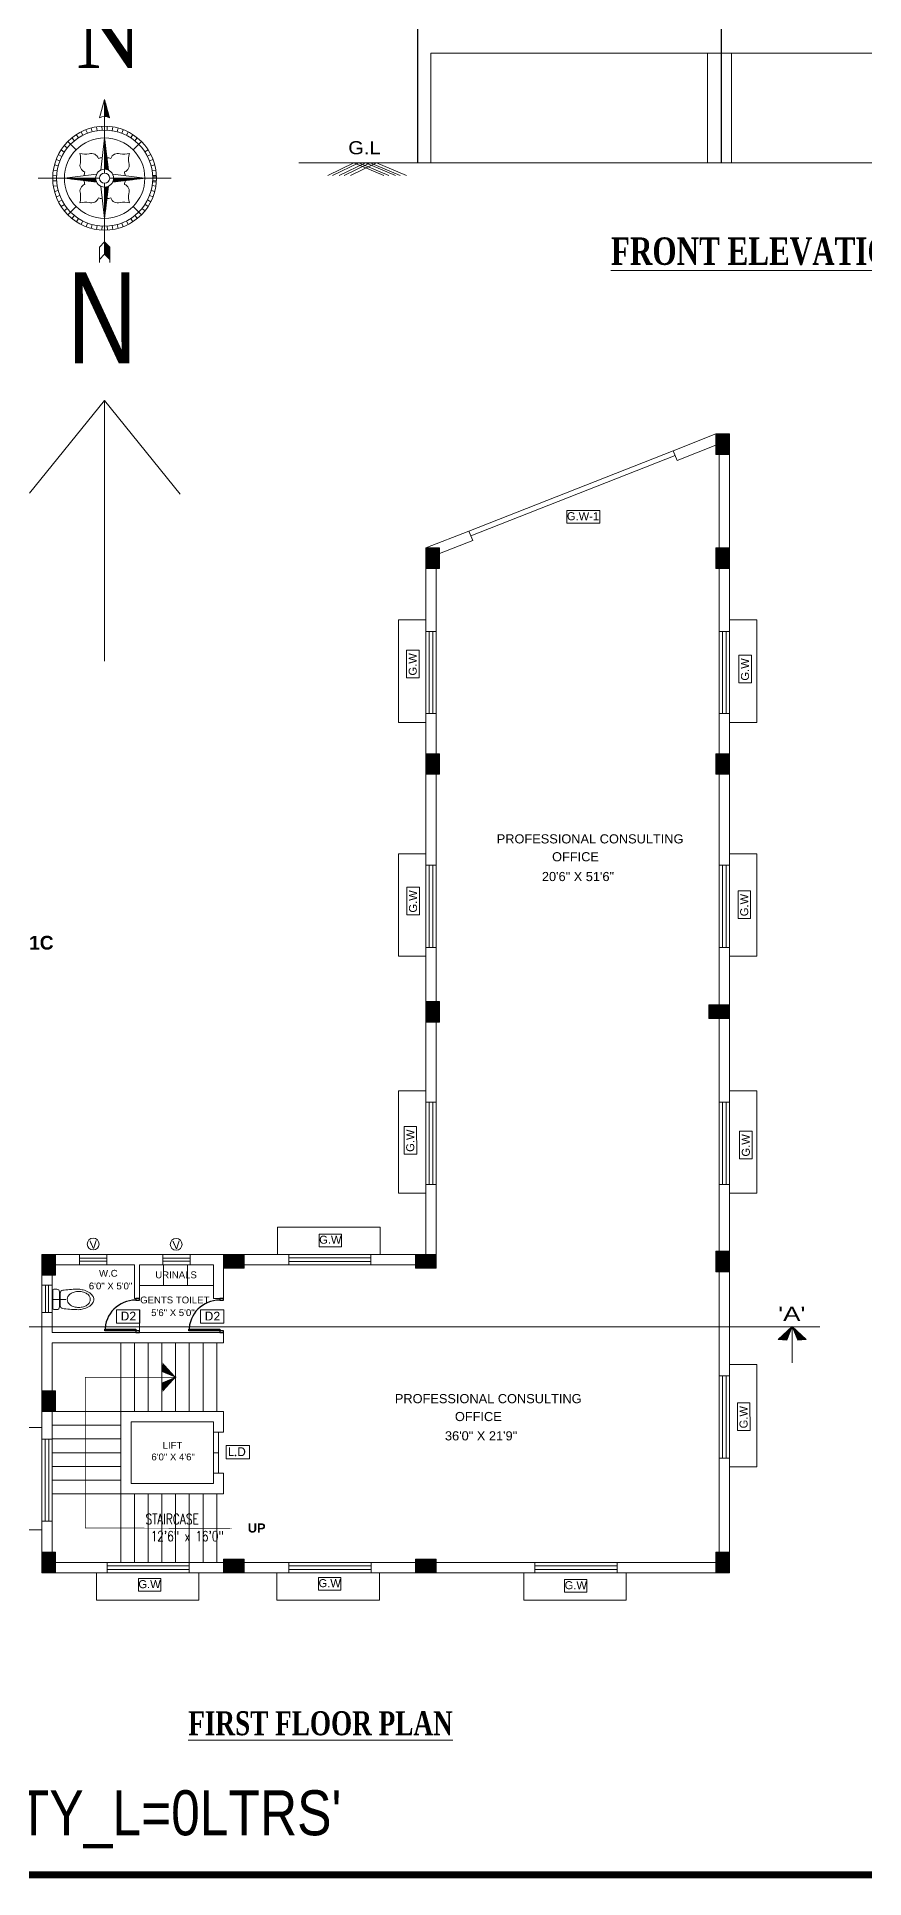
# Model space of a CAD drawing. Header units: metres. Extents: x -1560823 to -1560091, y 43631 to 43698.
# Drawn here: x -1560438.73 to -1560420.34, y 43630.54 to 43671.47 of the extents above; entities that cross this region are included whole.
import ezdxf

# ---------------------------------------------------------------- set-up
doc = ezdxf.new("R2010")
doc.units = ezdxf.units.M
doc.header["$LTSCALE"] = 750
doc.header["$MEASUREMENT"] = 0
for name, pattern in [('DASHED', [19.05, 12.7, -6.35]), ('DASHED2', [0.375, 0.25, -0.125]), ('HIDDENX2', [0.75, 0.5, -0.25])]:
    doc.linetypes.add(name, pattern=pattern)
doc.layers.get('0').update_dxf_attribs({"lineweight": 5})
for name, color, linetype in [('01', 8, 'Continuous'), ('TEXT-1', 30, 'Continuous'), ('UG_SUMP', 194, 'Continuous')]:
    doc.layers.add(name, color=color, linetype=linetype)
doc.layers.add('FURN', color=33, linetype='Continuous', lineweight=18)
doc.layers.add('THIN', color=251, linetype='Continuous', lineweight=9)
doc.styles.add('default_mm', font='ARIALN.TTF', dxfattribs={"height": 30})
doc.styles.add('FluidWorks', font='calibri.ttf')
doc.styles.add('ROMANS', font='romans__.ttf', dxfattribs={"width": 0.75})
doc.styles.add('SS', font='sanss___.ttf')
doc.styles.add('tnr', font='times.ttf', dxfattribs={"height": 21.12})
doc.styles.add('USA TEXT', font='GOTHIC.TTF', dxfattribs={"width": 0.8})

# ---------------------------------------------------------------- blocks, each defined once
blk = doc.blocks.new('A$C05ba094d')
h = blk.add_hatch()
h.set_pattern_fill('ANSI31', color=8)
h.set_pattern_definition([(45, (-97748.95628, -71827.87539), (-0.08838834765, 0.08838834765), [])])
h.paths.add_polyline_path([(0, 12), (0, 0), (18, 0), (18, 12)])
at = {"color": 2}
blk.add_lwpolyline([(0, 12), (18, 12), (18, 0), (0, 0)], close=True, dxfattribs=at)
blk = doc.blocks.new('A$C90233fb4')
at = {"layer": 'FURN'}
blk.add_line((6.8, 8.6), (6.8, 0), dxfattribs=at)
for points in [[(12.9, 6.5, -0.373249), (11, 4.9), (2.6, 4.9, -0.373249), (0.7, 6.5), (0.6, 7.5, -0.028697), (0, 17.1, -0.0385), (0.5, 20.1, -0.073583), (1.9, 23.7, -0.106836), (4.4, 26.3, -0.153966), (6.8, 27.1, -0.153966), (9.2, 26.3, -0.106836), (11.7, 23.7, -0.073583), (13.1, 20.1, -0.0385), (13.6, 17.1, -0.028697), (13, 7.5)], [(1.5, 17.1, -0.069767), (1.9, 20.2, -0.081625), (3, 22.6, -0.106941), (4.9, 24.3, -0.135892), (6.8, 24.8, -0.135892), (8.7, 24.3, -0.106941), (10.6, 22.6, -0.081625), (11.7, 20.2, -0.069767), (12.1, 17.1, -0.069767), (11.7, 14.1, -0.081625), (10.6, 11.7, -0.106941), (8.7, 10, -0.135892), (6.8, 9.5, -0.135892), (4.9, 10, -0.106941), (3, 11.7, -0.081625), (1.9, 14.1, -0.069767)], [(12.7, 0), (0.9, 0, -0.414214), (0, 0.9), (0, 2.7, -0.414214), (1.7, 4.4), (11.8, 4.4, -0.414214), (13.5, 2.7), (13.5, 0.9, -0.414214)]]:
    blk.add_lwpolyline(points, format="xyb", close=True, dxfattribs=at)
blk = doc.blocks.new('x_ref_Unit-3B3T-T1$0$D-900')
at = {"layer": '01', "color": 3}
for points in [[(45, 50), (45, 860), (90, 860), (90, 50)], [(0, -50), (45, -50), (45, 50), (0, 50)], [(855, -50), (900, -50), (900, 50), (855, 50)]]:
    blk.add_lwpolyline(points, close=True, dxfattribs=at)
blk.add_arc((45, 50), 810, 0, 90, dxfattribs=at)
blk = doc.blocks.new('*X102')
at = {"color": 0}
for p, q in [((1.118, -1.158), (1.118, -1.021)), ((1.12, -1.156), (1.12, -1.018)), ((1.122, -1.154), (1.122, -1.016)), ((1.066, -1.212), (1.066, -1.075)), ((1.068, -1.21), (1.068, -1.073)), ((1.07, -1.208), (1.07, -1.071)), ((1.072, -1.206), (1.072, -1.069)), ((1.074, -1.204), (1.074, -1.066)), ((1.076, -1.202), (1.076, -1.064)), ((1.078, -1.2), (1.078, -1.062)), ((1.08, -1.198), (1.08, -1.06)), ((1.082, -1.196), (1.082, -1.058)), ((1.084, -1.194), (1.084, -1.056)), ((1.086, -1.192), (1.086, -1.054)), ((1.088, -1.189), (1.088, -1.052)), ((1.09, -1.187), (1.09, -1.05)), ((1.092, -1.185), (1.092, -1.048)), ((1.094, -1.183), (1.094, -1.046)), ((1.096, -1.181), (1.096, -1.043)), ((1.098, -1.179), (1.098, -1.041)), ((1.1, -1.177), (1.1, -1.039)), ((1.102, -1.175), (1.102, -1.037)), ((1.104, -1.173), (1.104, -1.035)), ((1.106, -1.171), (1.106, -1.033)), ((1.108, -1.169), (1.108, -1.031)), ((1.11, -1.166), (1.11, -1.029)), ((1.112, -1.164), (1.112, -1.027)), ((1.114, -1.162), (1.114, -1.025)), ((1.116, -1.16), (1.116, -1.023))]:
    blk.add_line(p, q, dxfattribs=at)
blk = doc.blocks.new('*X100')
at = {"color": 0}
for p, q in [((0.68, -0.31), (1.023, -0.31)), ((0.697, -0.308), (1.023, -0.308)), ((0.714, -0.306), (1.023, -0.306)), ((0.73, -0.304), (1.023, -0.304)), ((0.747, -0.302), (1.023, -0.302)), ((0.764, -0.3), (1.023, -0.3)), ((0.78, -0.298), (1.024, -0.298)), ((0.797, -0.296), (1.024, -0.296)), ((0.814, -0.294), (1.024, -0.294)), ((0.83, -0.292), (1.025, -0.292)), ((0.847, -0.29), (1.025, -0.29)), ((0.863, -0.288), (1.025, -0.288)), ((0.88, -0.286), (1.026, -0.286)), ((0.897, -0.284), (1.026, -0.284)), ((0.913, -0.282), (1.027, -0.282)), ((0.93, -0.28), (1.028, -0.28)), ((0.947, -0.278), (1.028, -0.278)), ((0.963, -0.276), (1.029, -0.276)), ((0.98, -0.274), (1.03, -0.274)), ((0.997, -0.272), (1.031, -0.272)), ((1.013, -0.27), (1.031, -0.27)), ((1.03, -0.268), (1.032, -0.268))]:
    blk.add_line(p, q, dxfattribs=at)
blk = doc.blocks.new('*X99')
at = {"color": 0}
for p, q in [((1.142, -0.593), (1.142, -0.408)), ((1.144, -0.576), (1.144, -0.408)), ((1.146, -0.56), (1.146, -0.407)), ((1.148, -0.543), (1.148, -0.407)), ((1.15, -0.526), (1.15, -0.406)), ((1.152, -0.51), (1.152, -0.405)), ((1.154, -0.493), (1.154, -0.405)), ((1.156, -0.476), (1.156, -0.404)), ((1.158, -0.46), (1.158, -0.403)), ((1.16, -0.443), (1.16, -0.403)), ((1.162, -0.427), (1.162, -0.402)), ((1.164, -0.41), (1.164, -0.401)), ((1.124, -0.743), (1.124, -0.41)), ((1.126, -0.726), (1.126, -0.41)), ((1.128, -0.709), (1.128, -0.41)), ((1.13, -0.693), (1.13, -0.41)), ((1.132, -0.676), (1.132, -0.41)), ((1.134, -0.659), (1.134, -0.409)), ((1.136, -0.643), (1.136, -0.409)), ((1.138, -0.626), (1.138, -0.409)), ((1.14, -0.61), (1.14, -0.408))]:
    blk.add_line(p, q, dxfattribs=at)
blk = doc.blocks.new('*X97')
at = {"color": 0}
for p, q in [((1.213, -0.352), (1.223, -0.352)), ((1.214, -0.348), (1.256, -0.348)), ((1.214, -0.35), (1.24, -0.35)), ((1.215, -0.346), (1.273, -0.346)), ((1.216, -0.344), (1.29, -0.344)), ((1.217, -0.34), (1.323, -0.34)), ((1.217, -0.342), (1.306, -0.342)), ((1.218, -0.338), (1.339, -0.338)), ((1.219, -0.332), (1.389, -0.332)), ((1.219, -0.334), (1.373, -0.334)), ((1.219, -0.336), (1.356, -0.336)), ((1.22, -0.328), (1.423, -0.328)), ((1.22, -0.33), (1.406, -0.33)), ((1.221, -0.32), (1.489, -0.32)), ((1.221, -0.322), (1.473, -0.322)), ((1.221, -0.324), (1.456, -0.324)), ((1.221, -0.326), (1.439, -0.326)), ((1.222, -0.312), (1.556, -0.312)), ((1.222, -0.314), (1.539, -0.314)), ((1.222, -0.316), (1.522, -0.316)), ((1.222, -0.318), (1.506, -0.318))]:
    blk.add_line(p, q, dxfattribs=at)
blk = doc.blocks.new('*X98')
at = {"color": 0}
for p, q in [((1.108, -0.212), (1.108, 0.016)), ((1.11, -0.212), (1.11, 0.033)), ((1.112, -0.212), (1.112, 0.05)), ((1.114, -0.211), (1.114, 0.066)), ((1.116, -0.211), (1.116, 0.083)), ((1.118, -0.211), (1.118, 0.099)), ((1.12, -0.211), (1.12, 0.116)), ((1.122, -0.211), (1.122, 0.133)), ((1.082, -0.22), (1.082, -0.2)), ((1.084, -0.219), (1.084, -0.183)), ((1.086, -0.218), (1.086, -0.167)), ((1.088, -0.217), (1.088, -0.15)), ((1.09, -0.216), (1.09, -0.133)), ((1.092, -0.216), (1.092, -0.117)), ((1.094, -0.215), (1.094, -0.1)), ((1.096, -0.215), (1.096, -0.084)), ((1.098, -0.214), (1.098, -0.067)), ((1.1, -0.214), (1.1, -0.05)), ((1.102, -0.213), (1.102, -0.034)), ((1.104, -0.213), (1.104, -0.017)), ((1.106, -0.212), (1.106, 0)), ((1.08, -0.22), (1.08, -0.217))]:
    blk.add_line(p, q, dxfattribs=at)
blk = doc.blocks.new('*X101')
at = {"color": 0}
for p, q in [((1.124, 0.373), (1.124, 0.554)), ((1.126, 0.373), (1.126, 0.547)), ((1.128, 0.372), (1.128, 0.539)), ((1.13, 0.372), (1.13, 0.532)), ((1.132, 0.372), (1.132, 0.525)), ((1.134, 0.372), (1.134, 0.517)), ((1.136, 0.372), (1.136, 0.51)), ((1.138, 0.372), (1.138, 0.503)), ((1.14, 0.371), (1.14, 0.495)), ((1.142, 0.371), (1.142, 0.488)), ((1.144, 0.371), (1.144, 0.481)), ((1.146, 0.37), (1.146, 0.473)), ((1.148, 0.37), (1.148, 0.466)), ((1.15, 0.369), (1.15, 0.459)), ((1.152, 0.369), (1.152, 0.452)), ((1.154, 0.368), (1.154, 0.444)), ((1.156, 0.368), (1.156, 0.437)), ((1.158, 0.367), (1.158, 0.43)), ((1.16, 0.366), (1.16, 0.422)), ((1.162, 0.366), (1.162, 0.415)), ((1.164, 0.365), (1.164, 0.408)), ((1.166, 0.364), (1.166, 0.4)), ((1.168, 0.363), (1.168, 0.393)), ((1.17, 0.362), (1.17, 0.386)), ((1.172, 0.361), (1.172, 0.378)), ((1.174, 0.36), (1.174, 0.371)), ((1.176, 0.359), (1.176, 0.364))]:
    blk.add_line(p, q, dxfattribs=at)
blk = doc.blocks.new('NORTH')
at = {"color": 4}
for p, q in [((0, 36.46), (-2.33, 27.96)), ((0, 2.35), (0, 36.46)), ((0, 36.46), (2.33, 27.96)), ((-14.03, 17.34), (-15.17, 18.75)), ((-12.14, 18.71), (-13.13, 20.24)), ((-10.12, 19.88), (-10.94, 21.5)), ((-7.99, 20.83), (-8.64, 22.52)), ((-5.76, 21.55), (-6.23, 23.3)), ((-3.48, 22.03), (-3.76, 23.83)), ((0, 18.68), (-1.79, 3.76)), ((-1.16, 22.28), (-1.25, 24.09)), ((0, 18.68), (1.79, 3.76)), ((1.18, 22.28), (1.27, 24.09)), ((3.5, 22.03), (3.78, 23.82)), ((5.78, 21.55), (6.25, 23.3)), ((8, 20.82), (8.65, 22.52)), ((10.14, 19.87), (10.96, 21.49)), ((12.16, 18.7), (13.15, 20.22)), ((14.05, 17.33), (15.19, 18.74)), ((-20.82, 8), (-22.52, 8.65)), ((-19.87, 10.14), (-21.49, 10.96)), ((-18.7, 12.16), (-20.22, 13.15)), ((-13.21, 13.21), (-17.06, 17.06)), ((13.21, 13.21), (17.06, 17.06)), ((15.78, 15.77), (17.06, 17.05)), ((17.34, 14.03), (18.75, 15.17)), ((18.71, 12.14), (20.24, 13.13)), ((19.88, 10.12), (21.5, 10.94)), ((20.83, 7.99), (22.52, 8.64)), ((-2.35, 0), (-30.92, 0)), ((-22.3, 0.58), (-24.11, 0.63)), ((-22.28, 1.18), (-24.09, 1.27)), ((-22.03, 3.5), (-23.82, 3.78)), ((-21.55, 5.78), (-23.3, 6.25)), ((-18.68, 0), (-3.76, 1.79)), ((-18.68, 0), (-3.76, -1.79)), ((30.92, 0), (2.35, 0)), ((18.68, 0), (3.76, 1.79)), ((18.68, 0), (3.76, -1.79)), ((21.55, 5.76), (23.3, 6.23)), ((22.03, 3.48), (23.83, 3.76)), ((22.28, 1.16), (24.09, 1.25)), ((-22.28, -1.16), (-24.09, -1.25)), ((-22.24, -1.75), (-24.05, -1.89)), ((-22.03, -3.48), (-23.83, -3.76)), ((-21.55, -5.76), (-23.3, -6.23)), ((-20.83, -7.99), (-22.52, -8.64)), ((0, -18.68), (-1.79, -3.76)), ((0, -35.32), (0, -2.35)), ((0, -18.68), (1.79, -3.76)), ((20.82, -8), (22.52, -8.65)), ((21.55, -5.78), (23.3, -6.25)), ((22.03, -3.5), (23.82, -3.78)), ((22.28, -1.18), (24.09, -1.27)), ((-19.88, -10.12), (-21.5, -10.94)), ((-18.71, -12.14), (-20.24, -13.13)), ((-17.34, -14.03), (-18.75, -15.17)), ((-13.21, -13.21), (-17.06, -17.06)), ((-15.78, -15.77), (-17.06, -17.05)), ((13.21, -13.21), (17.06, -17.06)), ((15.77, -15.78), (17.05, -17.06)), ((17.33, -14.05), (18.74, -15.19)), ((18.7, -12.16), (20.22, -13.15)), ((19.87, -10.14), (21.49, -10.96)), ((-14.05, -17.33), (-15.19, -18.74)), ((-12.16, -18.7), (-13.15, -20.22)), ((-10.14, -19.87), (-10.96, -21.49)), ((-8, -20.82), (-8.65, -22.52)), ((-5.78, -21.55), (-6.25, -23.3)), ((-3.5, -22.03), (-3.78, -23.82)), ((-1.18, -22.28), (-1.27, -24.09)), ((1.16, -22.28), (1.25, -24.09)), ((3.48, -22.03), (3.76, -23.83)), ((5.76, -21.55), (6.23, -23.3)), ((7.99, -20.83), (8.64, -22.52)), ((10.12, -19.88), (10.94, -21.5)), ((12.14, -18.71), (13.13, -20.24)), ((14.03, -17.34), (15.17, -18.75)), ((0, -29.55), (-2.36, -32.02)), ((-2.36, -39.17), (-2.36, -32.02)), ((0, -29.55), (2.36, -32.02)), ((2.36, -39.17), (2.36, -32.02)), ((0, -35.32), (-2.36, -37.79)), ((0, -35.32), (2.36, -37.79))]:
    blk.add_line(p, q, dxfattribs=at)
for radius in [24.12, 22.31, 18.68, 4.17, 2.35]:
    blk.add_circle((0, 0), radius, dxfattribs=at)
for centre, radius, start, end in [((0.06, 24.12), 4.49, 58.64277, 121.06317), ((-8.76, 21.08), 9.97, 254.10782, 279.21944), ((-21.08, 8.76), 9.97, 350.78056, 15.89218), ((-6.04, 8.11), 3.33, 18.54942, 109.70949), ((0, 0), 9.61, 96.56123, 107.49386), ((0, 0), 9.61, 72.50614, 83.43877), ((6.04, 8.11), 3.33, 70.29051, 161.45058), ((8.76, 21.08), 9.97, 260.78056, 285.89218), ((21.08, 8.76), 9.97, 164.10782, 189.21944), ((-8.11, 6.04), 3.33, 160.29051, 251.45058), ((0, 0), 9.61, 162.50614, 173.43877), ((8.11, 6.04), 3.33, 288.54942, 19.70949), ((0, 0), 9.61, 6.56123, 17.49386), ((-21.08, -8.76), 9.97, 344.10782, 9.21944), ((-8.11, -6.04), 3.33, 108.54942, 199.70949), ((0, 0), 9.61, 186.56123, 197.49386), ((0, 0), 9.61, 342.50614, 353.43877), ((8.11, -6.04), 3.33, 340.29051, 71.45058), ((21.08, -8.76), 9.97, 170.78056, 195.89218), ((-8.76, -21.08), 9.97, 80.78056, 105.89218), ((-6.04, -8.11), 3.33, 250.29051, 341.45058), ((0, 0), 9.61, 252.50614, 263.43877), ((0, 0), 9.61, 276.56123, 287.49386), ((6.04, -8.11), 3.33, 198.54942, 289.70949), ((8.76, -21.08), 9.97, 74.10782, 99.21944)]:
    blk.add_arc(centre, radius, start, end, dxfattribs=at)
at = {"color": 4, "yscale": 41.88663652566179, "zscale": 41.88663652566179}
for name, p, xscale in [('*X101', (47.01, 13.01), -41.88663652566179), ('*X98', (-47.01, 13.01), 41.88663652566179), ('*X99', (47.01, 13.01), -41.88663652566179), ('*X97', (-47.01, 13.01), 41.88663652566179), ('*X102', (-47.01, 13.01), 41.88663652566179)]:
    blk.add_blockref(name, p, dxfattribs=dict(at, xscale=xscale))
at = {"color": 4, "xscale": -41.88663652566179, "yscale": 41.88663652566179, "zscale": 41.88663652566179, "rotation": 180}
blk.add_blockref('*X100', (-47.01, -13.01), dxfattribs=at)
blk = doc.blocks.new('A$C4BBC173B')
at = {"color": 251, "linetype": 'HIDDENX2', "ltscale": 25}
for p, q in [((2.9, 12), (2.9, 83.9)), ((6.1, 12), (6.1, 83.9))]:
    blk.add_line(p, q, dxfattribs=at)
for points in [[(0, 60), (0, 12), (9, 12), (9, 84)], [(0, 60), (0, 83.9), (9, 83.9)], [(9, 83.9), (0, 83.9)]]:
    blk.add_lwpolyline(points)
at = {"color": 251}
for points in [[(0, 12), (0, 83.9)], [(9, 84), (9, 12)]]:
    blk.add_lwpolyline(points, dxfattribs=at)
blk = doc.blocks.new('A$C238A4897')
at = {"color": 251}
for p, q in [((9, 36), (0, 36)), ((9, 36), (9, 12)), ((9, 12), (0, 12))]:
    blk.add_line(p, q, dxfattribs=at)
at = {"color": 251, "linetype": 'DASHED2', "ltscale": 10}
for p, q in [((3.2, 36), (3.2, 12)), ((5.8, 36), (5.8, 12))]:
    blk.add_line(p, q, dxfattribs=at)
at = {"color": 251}
blk.add_lwpolyline([(0, 36), (0, 12)], dxfattribs=at)
blk = doc.blocks.new('A$C2D4F65FE')
at = {"layer": 'THIN', "linetype": 'Continuous'}
for points in [[(0, 0), (0.458, 0.22), (0.982, 0)], [(0.086, 0), (0.544, 0.22), (1.068, 0)], [(0.203, 0), (0.661, 0.22), (1.184, 0)], [(0.285, 0), (0.743, 0.22), (1.266, 0)], [(0.396, 0), (0.854, 0.22), (1.377, 0)]]:
    blk.add_lwpolyline(points, dxfattribs=at)
at = {"layer": 'TEXT-1', "style": 'SS', "width": 1.1}
blk.add_text('G.L', height=0.2292, dxfattribs=at).set_placement((0.359, 0.371))

msp = doc.modelspace()

# ---------------------------------------------------------------- hatches: boundary and pattern name
at = {"linetype": 'Continuous'}
h = msp.add_hatch(color=0, dxfattribs=at)
h.dxf.hatch_style = 1
h.paths.add_polyline_path([(-1560421.93744, 43642.80074), (-1560422.24809, 43642.51839), (-1560422.06126, 43642.50209)])
h = msp.add_hatch(color=0, dxfattribs=at)
h.dxf.hatch_style = 1
h.paths.add_polyline_path([(-1560421.93744, 43642.80074), (-1560421.62679, 43642.51839), (-1560421.81362, 43642.50209)])
h = msp.add_hatch(color=0, dxfattribs=at)
h.dxf.hatch_style = 1
h.paths.add_polyline_path([(-1560435.64185, 43641.67623), (-1560435.9242, 43641.98687), (-1560435.94051, 43641.80005)])
h = msp.add_hatch(color=0, dxfattribs=at)
h.dxf.hatch_style = 1
h.paths.add_polyline_path([(-1560435.64212, 43641.67622), (-1560435.92447, 43641.36558), (-1560435.94077, 43641.5524)])

# ---------------------------------------------------------------- linework, layer by layer
at = {"color": 0}
for p, q in [((-1560423.51479, 43668.66457), (-1560423.51479, 43681.6497)), ((-1560430.26306, 43668.66457), (-1560430.26306, 43678.49871)), ((-1560429.9706, 43668.66457), (-1560429.9706, 43671.10405)), ((-1560423.81973, 43668.66457), (-1560423.81973, 43671.10405)), ((-1560423.28609, 43668.66457), (-1560423.28609, 43671.10405)), ((-1560436.52659, 43642.66726), (-1560438.38626, 43642.66726)), ((-1560434.65928, 43642.66726), (-1560436.4423, 43642.66726)), ((-1560434.57458, 43642.43856), (-1560438.38626, 43642.43856)), ((-1560435.03198, 43640.91389), (-1560436.86159, 43640.91389)), ((-1560434.57458, 43640.91389), (-1560435.03198, 43640.91389)), ((-1560434.80328, 43640.68519), (-1560436.63289, 43640.68519)), ((-1560434.80328, 43639.31298), (-1560436.63289, 43639.31298)), ((-1560434.57458, 43639.08428), (-1560436.86159, 43639.08428))]:
    msp.add_line(p, q, dxfattribs=at)
at = {"color": 0, "linetype": 'HIDDENX2', "ltscale": 25}
for p, q in [((-1560430.69018, 43656.23071), (-1560430.69018, 43658.5075)), ((-1560430.69018, 43658.5075), (-1560430.08032, 43658.5075)), ((-1560422.72218, 43658.5075), (-1560423.33204, 43658.5075)), ((-1560422.72218, 43656.23071), (-1560422.72218, 43658.5075)), ((-1560430.08032, 43656.23071), (-1560430.69018, 43656.23071)), ((-1560423.33204, 43656.23071), (-1560422.72218, 43656.23071)), ((-1560430.69018, 43651.0337), (-1560430.69018, 43653.31048)), ((-1560430.69018, 43653.31048), (-1560430.08032, 43653.31048)), ((-1560422.72218, 43653.31048), (-1560423.33205, 43653.31048)), ((-1560422.72218, 43651.0337), (-1560422.72218, 43653.31048)), ((-1560430.08032, 43651.0337), (-1560430.69018, 43651.0337)), ((-1560423.33205, 43651.0337), (-1560422.72218, 43651.0337)), ((-1560430.69018, 43645.76511), (-1560430.69018, 43648.0419)), ((-1560430.69018, 43648.0419), (-1560430.08032, 43648.0419)), ((-1560422.72219, 43648.0419), (-1560423.33205, 43648.0419)), ((-1560422.72219, 43645.76511), (-1560422.72219, 43648.0419)), ((-1560430.08032, 43645.76511), (-1560430.69018, 43645.76511)), ((-1560423.33205, 43645.76511), (-1560422.72219, 43645.76511)), ((-1560431.09688, 43645.01305), (-1560433.37366, 43645.01305)), ((-1560433.37366, 43645.01305), (-1560433.37366, 43644.40318)), ((-1560431.09688, 43644.40318), (-1560431.09688, 43645.01305)), ((-1560422.72219, 43641.9614), (-1560423.33206, 43641.9614)), ((-1560422.72219, 43639.68462), (-1560422.72219, 43641.9614)), ((-1560439.22483, 43640.5588), (-1560438.61496, 43640.5588)), ((-1560423.33206, 43639.68462), (-1560422.72219, 43639.68462)), ((-1560438.61496, 43638.28202), (-1560439.22483, 43638.28202)), ((-1560437.40149, 43637.33091), (-1560437.40149, 43636.72104)), ((-1560435.1247, 43636.72104), (-1560435.1247, 43637.33091)), ((-1560433.38867, 43637.33091), (-1560433.38867, 43636.72104)), ((-1560431.11188, 43636.72104), (-1560431.11188, 43637.33091)), ((-1560427.90186, 43637.33091), (-1560427.90186, 43636.72104)), ((-1560425.62508, 43636.72104), (-1560425.62508, 43637.33091)), ((-1560437.40149, 43636.72104), (-1560435.1247, 43636.72104)), ((-1560433.38867, 43636.72104), (-1560431.11188, 43636.72104)), ((-1560427.90186, 43636.72104), (-1560425.62508, 43636.72104))]:
    msp.add_line(p, q, dxfattribs=at)
at = {"color": 0, "const_width": 0.15247}
msp.add_lwpolyline([(-1560474.09699, 43694.61733), (-1560381.22993, 43694.61733), (-1560381.14195, 43630.6196), (-1560474.00901, 43630.6196)], close=True, dxfattribs=at)
at = {"color": 0}
for points, const_width in [([(-1560430.26306, 43678.49871), (-1560430.26306, 43668.66457)], 0.02541), ([(-1560423.51479, 43678.49871), (-1560423.51479, 43671.10405)], 0.02541), ([(-1560429.9706, 43671.10405), (-1560414.98015, 43671.10405)], 0.02541), ([(-1560429.9706, 43668.66457), (-1560429.9706, 43671.10405)], 0.02541), ([(-1560423.81973, 43668.66457), (-1560423.81973, 43671.10405)], 0.02541), ([(-1560423.51479, 43668.66457), (-1560423.51479, 43671.10405)], 0.02541), ([(-1560423.28609, 43671.10405), (-1560423.28609, 43668.66457)], 0.02541), ([(-1560432.90447, 43668.66457), (-1560411.84047, 43668.66457)], 0.02541), ([(-1560435.64185, 43641.67623), (-1560435.9242, 43641.98687), (-1560435.94051, 43641.80005), (-1560435.64185, 43641.67623)], 0.01271), ([(-1560434.38738, 43638.31552), (-1560437.65001, 43638.32821), (-1560437.65001, 43641.6764), (-1560435.64228, 43641.6764)], 0.01271), ([(-1560435.64212, 43641.67622), (-1560435.92447, 43641.36558), (-1560435.94077, 43641.5524), (-1560435.64212, 43641.67622)], 0.01271)]:
    msp.add_lwpolyline(points, dxfattribs=dict(at, const_width=const_width))
for points in [[(-1560437.22086, 43657.59023), (-1560437.22086, 43657.59023), (-1560437.22086, 43663.38659), (-1560438.88536, 43661.3226)], [(-1560435.54271, 43661.30568), (-1560435.54271, 43661.30568), (-1560437.22086, 43663.38659)]]:
    msp.add_lwpolyline(points)
for points in [[(-1560424.58145, 43662.26475), (-1560423.63698, 43662.64019), (-1560423.33204, 43662.64019), (-1560423.33204, 43637.33091), (-1560438.61496, 43637.33091), (-1560438.61496, 43644.40318), (-1560430.08032, 43644.40318), (-1560430.08032, 43660.10731), (-1560429.12333, 43660.48277)], [(-1560424.58145, 43662.26475), (-1560423.63698, 43662.64019)], [(-1560429.12287, 43660.48296), (-1560424.58102, 43662.26491)], [(-1560424.49699, 43662.05221), (-1560424.58145, 43662.26475)], [(-1560424.49699, 43662.05221), (-1560423.63698, 43662.38963)], [(-1560423.56075, 43662.18279), (-1560423.56075, 43660.10731)], [(-1560429.0811, 43660.37651), (-1560424.53926, 43662.15846)], [(-1560430.08032, 43660.10731), (-1560429.12333, 43660.48277)], [(-1560429.77538, 43659.98127), (-1560429.0398, 43660.26987)], [(-1560429.12333, 43660.48277), (-1560429.0398, 43660.26987)], [(-1560423.33204, 43660.10731), (-1560423.33204, 43637.33091), (-1560438.61496, 43637.33091), (-1560438.61496, 43644.40318), (-1560430.08032, 43644.40318), (-1560430.08032, 43660.10731), (-1560429.77538, 43660.10731)], [(-1560429.85161, 43655.53329), (-1560429.85161, 43659.64991)], [(-1560423.56075, 43659.64991), (-1560423.56075, 43655.53329)], [(-1560429.85161, 43650.02754), (-1560429.85161, 43655.07589)], [(-1560423.56075, 43655.07589), (-1560423.56075, 43649.95131)], [(-1560429.85161, 43644.17448), (-1560429.85161, 43649.57014)], [(-1560423.56075, 43649.64637), (-1560423.56075, 43644.47942)], [(-1560438.38626, 43642.66726), (-1560438.38626, 43644.17448), (-1560436.55665, 43644.17448)], [(-1560436.55665, 43643.4296), (-1560436.55665, 43644.17448)], [(-1560436.4423, 43644.17448), (-1560434.80328, 43644.17448)], [(-1560436.4423, 43643.39148), (-1560436.4423, 43644.17448)], [(-1560435.91275, 43643.71708), (-1560435.91275, 43644.17448)], [(-1560435.37693, 43643.71708), (-1560435.37693, 43644.17448)], [(-1560434.80328, 43643.42959), (-1560434.80328, 43644.17448)], [(-1560434.57458, 43643.39148), (-1560434.57458, 43644.40318)], [(-1560434.11718, 43644.17448), (-1560430.30902, 43644.17448)], [(-1560423.56075, 43644.02201), (-1560423.56075, 43637.78831)], [(-1560436.4423, 43643.4296), (-1560436.55665, 43643.4296)], [(-1560436.4423, 43643.71708), (-1560434.80328, 43643.71708)], [(-1560434.57724, 43643.42959), (-1560434.80328, 43643.42959)], [(-1560436.4423, 43642.66726), (-1560436.4423, 43643.17254)], [(-1560434.57458, 43642.66726), (-1560434.57458, 43642.70538)], [(-1560434.57458, 43642.43856), (-1560434.57458, 43642.66726)], [(-1560438.38626, 43641.37129), (-1560438.38626, 43642.43856)], [(-1560438.38626, 43641.37129), (-1560438.38626, 43642.43856)], [(-1560436.86159, 43642.43856), (-1560436.86159, 43640.91389)], [(-1560436.55665, 43642.43856), (-1560436.55665, 43640.91389)], [(-1560436.25172, 43642.43856), (-1560436.25172, 43640.91389)], [(-1560435.94679, 43642.43856), (-1560435.94679, 43640.91389)], [(-1560435.64185, 43642.43856), (-1560435.64185, 43640.91389)], [(-1560435.33692, 43642.43856), (-1560435.33692, 43640.91389)], [(-1560435.03198, 43642.43856), (-1560435.03198, 43640.91389)], [(-1560434.72705, 43642.43856), (-1560434.72705, 43640.91389)], [(-1560436.86159, 43640.91389), (-1560438.38626, 43640.91389)], [(-1560438.38626, 43637.78831), (-1560438.38626, 43640.91389)], [(-1560434.57458, 43637.55961), (-1560438.38626, 43637.55961), (-1560438.38626, 43640.91389)], [(-1560436.86159, 43639.08428), (-1560436.86159, 43640.91389)], [(-1560434.57458, 43640.68519), (-1560434.57458, 43640.91389)], [(-1560436.86159, 43640.60895), (-1560438.38626, 43640.60895)], [(-1560436.63289, 43639.31298), (-1560436.63289, 43640.68519)], [(-1560434.80328, 43640.45649), (-1560434.80328, 43640.68519)], [(-1560434.57458, 43640.45649), (-1560434.57458, 43640.68519)], [(-1560436.86159, 43640.30402), (-1560438.38626, 43640.30402)], [(-1560434.80328, 43640.45649), (-1560434.57458, 43640.45649)], [(-1560434.80328, 43639.54168), (-1560434.80328, 43640.45649)], [(-1560434.68893, 43639.54168), (-1560434.68893, 43640.45649)], [(-1560436.86159, 43639.99909), (-1560438.38626, 43639.99909)], [(-1560436.86159, 43639.69415), (-1560438.38626, 43639.69415)], [(-1560434.68893, 43639.99909), (-1560434.80328, 43639.99909)], [(-1560436.86159, 43639.38922), (-1560438.38626, 43639.38922)], [(-1560434.80328, 43639.31298), (-1560434.80328, 43639.54168)], [(-1560434.80328, 43639.54168), (-1560434.57458, 43639.54168)], [(-1560434.57458, 43639.08428), (-1560434.57458, 43639.54168)], [(-1560436.86159, 43639.08428), (-1560438.38626, 43639.08428)], [(-1560436.86159, 43639.08428), (-1560436.86159, 43637.55961)], [(-1560436.55665, 43639.08428), (-1560436.55665, 43637.55961)], [(-1560436.25172, 43639.08428), (-1560436.25172, 43637.55961)], [(-1560435.94679, 43639.08428), (-1560435.94679, 43637.55961)], [(-1560435.64185, 43639.08428), (-1560435.64185, 43637.55961)], [(-1560435.33692, 43639.08428), (-1560435.33692, 43637.55961)], [(-1560435.03198, 43639.08428), (-1560435.03198, 43637.55961)], [(-1560434.72705, 43639.08428), (-1560434.72705, 43637.55961)], [(-1560430.30902, 43637.55961), (-1560434.11718, 43637.55961)], [(-1560423.63698, 43637.55961), (-1560429.85161, 43637.55961)]]:
    msp.add_lwpolyline(points, dxfattribs=at)
for points in [[(-1560426.94651, 43660.93634), (-1560426.21137, 43660.93634), (-1560426.21137, 43660.65608), (-1560426.94651, 43660.65608)], [(-1560430.50918, 43657.22278), (-1560430.50982, 43657.83751), (-1560430.22955, 43657.8378), (-1560430.22892, 43657.22307)], [(-1560423.12488, 43657.10925), (-1560423.12552, 43657.72398), (-1560422.84525, 43657.72427), (-1560422.84461, 43657.10954)], [(-1560430.50273, 43651.95376), (-1560430.50336, 43652.56849), (-1560430.22309, 43652.56878), (-1560430.22246, 43651.95405)], [(-1560423.14232, 43651.87265), (-1560423.14296, 43652.48738), (-1560422.86269, 43652.48767), (-1560422.86205, 43651.87294)], [(-1560430.56443, 43646.63691), (-1560430.56506, 43647.25163), (-1560430.2848, 43647.25192), (-1560430.28416, 43646.6372)], [(-1560423.10647, 43646.532), (-1560423.10711, 43647.14673), (-1560422.82684, 43647.14702), (-1560422.8262, 43646.53229)], [(-1560432.45172, 43644.85697), (-1560431.95485, 43644.85697), (-1560431.95485, 43644.5767), (-1560432.45172, 43644.5767)], [(-1560436.43581, 43643.17254), (-1560436.95275, 43643.17254), (-1560436.95275, 43642.87962), (-1560436.43581, 43642.87962)], [(-1560434.56808, 43643.17254), (-1560435.08503, 43643.17254), (-1560435.08503, 43642.87962), (-1560434.56808, 43642.87962)], [(-1560423.15648, 43640.49066), (-1560423.15712, 43641.10539), (-1560422.87685, 43641.10568), (-1560422.87621, 43640.49095)], [(-1560434.00113, 43640.15761), (-1560434.51808, 43640.15761), (-1560434.51808, 43639.86469), (-1560434.00113, 43639.86469)], [(-1560436.46949, 43637.20165), (-1560435.97261, 43637.20165), (-1560435.97261, 43636.92138), (-1560436.46949, 43636.92138)], [(-1560432.46548, 43637.22379), (-1560431.9686, 43637.22379), (-1560431.9686, 43636.94352), (-1560432.46548, 43636.94352)], [(-1560426.99672, 43637.17872), (-1560426.49984, 43637.17872), (-1560426.49984, 43636.89845), (-1560426.99672, 43636.89845)]]:
    msp.add_lwpolyline(points, close=True, dxfattribs=at)
at = {"color": 0, "linetype": 'DASHED', "const_width": 0.02541}
msp.add_lwpolyline([(-1560421.31874, 43642.79474), (-1560439.69148, 43642.79474)], dxfattribs=at)
at = {"color": 0, "linetype": 'Continuous'}
for points in [[(-1560421.93744, 43642.80074), (-1560422.24809, 43642.51839), (-1560422.06126, 43642.50209), (-1560421.93744, 43642.80074)], [(-1560421.93744, 43642.80074), (-1560421.93744, 43641.9949)], [(-1560421.93744, 43642.80074), (-1560421.62679, 43642.51839), (-1560421.81362, 43642.50209), (-1560421.93744, 43642.80074)]]:
    msp.add_lwpolyline(points, dxfattribs=at)
at = {"color": 0}
for centre in [(-1560437.47391, 43644.63603), (-1560435.62946, 43644.62971)]:
    msp.add_circle(centre, 0.13158, dxfattribs=at)

# ---------------------------------------------------------------- block references
at = {"color": 0, "xscale": -0.0478639073166833, "yscale": 0.0478639073160395, "zscale": 0.0478639073153323}
msp.add_blockref('NORTH', (-1560437.21934, 43668.3249), dxfattribs=at)
at = {"color": 0, "linetype": 'Continuous', "ltscale": 0.5, "xscale": 1.270560431249998, "yscale": 1.270560431249998, "zscale": 1.270560431249998, "rotation": 359.9999999998686}
msp.add_blockref('A$C2D4F65FE', (-1560432.26126, 43668.38441), dxfattribs=at)
at = {"color": 0}
for name, p, xscale, yscale, zscale, rotation in [('A$C05ba094d', (-1560423.63698, 43662.64019), 0.025411208625, 0.025411208625, 0.025411208625, 270), ('A$C05ba094d', (-1560430.08032, 43660.10731), 0.025411208625, 0.025411208625, 0.025411208625, 270), ('A$C05ba094d', (-1560423.63698, 43660.10731), 0.025411208625, 0.025411208625, 0.025411208625, 270), ('A$C4BBC173B', (-1560429.85161, 43658.55665), 0.025411208625, 0.025411208625, 0.025411208625, 179.9999467005522), ('A$C4BBC173B', (-1560423.33204, 43658.55665), 0.025411208625, 0.025411208625, 0.025411208625, 179.9999467005522), ('A$C05ba094d', (-1560430.08032, 43655.53329), 0.025411208625, 0.025411208625, 0.025411208625, 270), ('A$C05ba094d', (-1560423.63698, 43655.53329), 0.025411208625, 0.025411208625, 0.025411208625, 270), ('A$C4BBC173B', (-1560429.85161, 43653.35963), 0.025411208625, 0.025411208625, 0.025411208625, 179.9999467005522), ('A$C4BBC173B', (-1560423.33204, 43653.35963), 0.025411208625, 0.025411208625, 0.025411208625, 179.9999467005522), ('A$C05ba094d', (-1560430.08032, 43650.02754), 0.025411208625, 0.025411208625, 0.025411208625, 270), ('A$C05ba094d', (-1560423.33204, 43649.95131), 0.025411208625, 0.025411208625, 0.025411208625, 180), ('A$C4BBC173B', (-1560429.85161, 43648.09104), 0.025411208625, 0.025411208625, 0.025411208625, 179.9999467005522), ('A$C4BBC173B', (-1560423.33204, 43648.09104), 0.025411208625, 0.025411208625, 0.025411208625, 179.9999467005522), ('A$C05ba094d', (-1560438.61496, 43644.40318), 0.025411208625, 0.025411208625, 0.025411208625, 270), ('A$C05ba094d', (-1560434.11718, 43644.40318), 0.025411208625, 0.025411208625, 0.025411208625, 180), ('A$C4BBC173B', (-1560430.99436, 43644.17448), 0.025411208625, 0.025411208625, 0.025411208625, 89.99994670055219), ('A$C05ba094d', (-1560429.85161, 43644.40318), 0.025411208625, 0.025411208625, 0.025411208625, 180), ('A$C05ba094d', (-1560423.63698, 43644.47942), 0.025411208625, 0.025411208625, 0.025411208625, 270), ('A$C90233fb4', (-1560438.36934, 43643.63358), 0.0335259494833973, 0.0335259494833973, 0.0335259494833973, 270), ('x_ref_Unit-3B3T-T1$0$D-900', (-1560436.48424, 43642.66724), 0.0008470402875, 0.0008470402875, 0.0008470402875, 90.03129281655488), ('x_ref_Unit-3B3T-T1$0$D-900', (-1560434.61652, 43642.66724), 0.0008470402875, 0.0008470402875, 0.0008470402875, 90.03129281655488), ('A$C4BBC173B', (-1560423.33204, 43642.01055), 0.025411208625, 0.025411208625, 0.025411208625, 179.9999467005522), ('A$C05ba094d', (-1560438.61496, 43641.37129), 0.025411208625, 0.025411208625, 0.025411208625, 270), ('A$C4BBC173B', (-1560438.38626, 43640.60795), 0.025411208625, 0.025411208625, 0.025411208625, 179.9999467005522), ('A$C05ba094d', (-1560438.61496, 43637.78831), 0.025411208625, 0.025411208625, 0.025411208625, 270), ('A$C05ba094d', (-1560434.11718, 43637.63584), 0.025411208625, 0.025411208625, 0.025411208625, 180), ('A$C05ba094d', (-1560429.85161, 43637.63584), 0.025411208625, 0.025411208625, 0.025411208625, 180), ('A$C05ba094d', (-1560423.63698, 43637.78831), 0.025411208625, 0.025411208625, 0.025411208625, 270), ('A$C05ba094d', (-1560423.63698, 43637.78831), 0.025411208625, 0.025411208625, 0.025411208625, 270), ('A$C4BBC173B', (-1560435.03198, 43637.33091), 0.025411208625, 0.025411208625, 0.025411208625, 89.99994670055219), ('A$C4BBC173B', (-1560430.99336, 43637.33091), 0.025411208625, 0.025411208625, 0.025411208625, 89.99994670055219), ('A$C4BBC173B', (-1560425.52456, 43637.33091), 0.025411208625, 0.025411208625, 0.025411208625, 89.99994670055219)]:
    msp.add_blockref(name, p, dxfattribs=dict(at, xscale=xscale, yscale=yscale, zscale=zscale, rotation=rotation))
at = {"color": 0, "ltscale": 500, "xscale": 0.025411208625, "yscale": 0.025411208625, "zscale": 0.025411208625, "rotation": 270}
for p in [(-1560438.08133, 43644.40318), (-1560436.23266, 43644.40318)]:
    msp.add_blockref('A$C238A4897', p, dxfattribs=at)
at = {"color": 0, "ltscale": 500, "xscale": 0.025411208625, "yscale": 0.025411208625, "zscale": 0.025411208625}
msp.add_blockref('A$C238A4897', (-1560438.61496, 43642.811), dxfattribs=at)

# ---------------------------------------------------------------- texts
at = {"color": 0}
for s, height, style, p in [('N', 1.34491, 'tnr', (-1560437.85757, 43670.7725)), ('G.W-1', 0.177878, 'SS', (-1560426.94623, 43660.72335)), ('G.W', 0.177878, 'SS', (-1560432.45145, 43644.64398)), ('G.W', 0.177878, 'SS', (-1560436.46921, 43636.98865)), ('G.W', 0.177878, 'SS', (-1560432.4652, 43637.01079)), ('G.W', 0.177878, 'SS', (-1560426.99644, 43636.96572))]:
    msp.add_text(s, height=height, dxfattribs=dict(at, style=style)).set_placement(p)
at = {"color": 0, "style": 'SS'}
for s, height, rotation, p in [('G.W', 0.177878, 90.059345, (-1560430.28288, 43657.27155)), ('G.W', 0.177878, 90.059345, (-1560422.89858, 43657.15802)), ('G.W', 0.177878, 90.059345, (-1560430.27642, 43652.00254)), ('G.W', 0.177878, 90.059345, (-1560422.91602, 43651.92143)), ('G.W', 0.177878, 90.059345, (-1560430.33812, 43646.68568)), ('G.W', 0.177878, 90.059345, (-1560422.88017, 43646.58077)), ('V', 0.17788, 3.29517, (-1560437.54878, 43644.52984)), ('V', 0.17788, 3.29517, (-1560435.70434, 43644.52351)), ('G.W', 0.177878, 90.059345, (-1560422.93018, 43640.53944))]:
    msp.add_text(s, height=height, rotation=rotation, dxfattribs=at).set_placement(p)
at = {"color": 0, "linetype": 'Continuous', "style": 'SS'}
for s, height, p in [('PROFESSIONAL CONSULTING ', 0.2032897, (-1560428.50442, 43653.53981)), ('OFFICE', 0.20329, (-1560427.27477, 43653.14207)), ('20\'6" X 51\'6"', 0.2032897, (-1560427.50154, 43652.70291)), ('6\'0" X 5\'0"', 0.1524673, (-1560437.5707, 43643.62837)), ('W.C', 0.152467, (-1560437.34408, 43643.91043)), ('URINALS', 0.152467, (-1560436.09325, 43643.87559)), ('GENTS TOILET', 0.1524673, (-1560436.42917, 43643.31732)), ('5\'6" X 5\'0"', 0.1524673, (-1560436.18432, 43643.03526)), ('PROFESSIONAL CONSULTING ', 0.2032897, (-1560430.76897, 43641.09922)), ('OFFICE', 0.20329, (-1560429.43448, 43640.70148)), ('36\'0" X 21\'9"', 0.2032897, (-1560429.65532, 43640.27234)), ('LIFT', 0.152467, (-1560435.9293, 43640.08594)), ('6\'0" X 4\'6"', 0.1524673, (-1560436.17982, 43639.8285))]:
    msp.add_text(s, height=height, dxfattribs=at).set_placement(p)
at = {"color": 0, "style": 'SS', "width": 1.3}
msp.add_text("'A'", height=0.31764, dxfattribs=at).set_placement((-1560422.25041, 43642.92684))
at = {"color": 0}
for s, width, gutter_width, insert, char_height, attachment_point, style in [('{\\fTimes New Roman|b1|i0|c0|p18;\\LFRONT ELEVATION}', 9.7976458, 1.27056, (-1560425.96586, 43667.00834), 0.609869, 1, 'ROMANS'), ('D2', 0.5257499, 0.02541, (-1560436.51872, 43643.13314), 0.195666, 3, 'FluidWorks'), ('D2', 0.5257499, 0.02541, (-1560434.651, 43643.13314), 0.195666, 3, 'FluidWorks'), ('L.D', 0.5257499, 0.02541, (-1560434.08405, 43640.11821), 0.195666, 3, 'FluidWorks')]:
    msp.add_mtext_dynamic_manual_height_columns(s, width=width, gutter_width=gutter_width, heights=[0], dxfattribs=dict(at, insert=insert, char_height=char_height, attachment_point=attachment_point, style=style))
at = {"insert": (-1560436.49071, 43664.2061), "char_height": 2.02808, "attachment_point": 1, "rotation": 180, "style": 'USA TEXT'}
msp.add_mtext_dynamic_manual_height_columns('N', width=1.2017079, gutter_width=30.4212, heights=[2.68849], dxfattribs=at)
at = {"color": 0, "linetype": 'Continuous', "attachment_point": 1, "style": 'SS'}
for s, width, gutter_width, insert, char_height in [('{\\fArial|b1|i0|c0|p34;T.S.NO : 44 / 1C}', 5.0437016, 0.17196, (-1560441.52555, 43651.48613), 0.3049345), ('{\\fArial|b1|i0|c0|p34;UP}', 0.4221615, 0.31764, (-1560434.03703, 43638.42814), 0.2032897)]:
    msp.add_mtext_dynamic_manual_height_columns(s, width=width, gutter_width=gutter_width, heights=[0], dxfattribs=dict(at, insert=insert, char_height=char_height))
at = {"color": 0, "ltscale": 30, "insert": (-1560438.54718, 43638.63978), "char_height": 0.2287009, "attachment_point": 1, "style": 'ROMANS'}
msp.add_mtext_dynamic_manual_height_columns('                   STAIRCASE\\P                    12\'6" x 16\'0"', width=6.0531455, gutter_width=1.27056, heights=[0.68023], dxfattribs=at)
at = {"color": 0, "insert": (-1560436.26831, 43634.25344), "char_height": 0.5336354, "width": 12.318119, "attachment_point": 1, "style": 'ROMANS'}
msp.add_mtext('{\\fTimes New Roman|b1|i0|c0|p18;     \\L FIRST FLOOR PLAN\\P\\l           }', dxfattribs=at)
at = {"layer": 'UG_SUMP', "color": 194, "insert": (-1560447.57673, 43632.49671), "char_height": 1, "attachment_point": 1, "style": 'default_mm'}
msp.add_mtext_dynamic_manual_height_columns("'SUMP_CAPACITY_L=0LTRS'", width=378.9892735, gutter_width=150, heights=[8.26319], dxfattribs=at)

doc.saveas('drawing.dxf')
